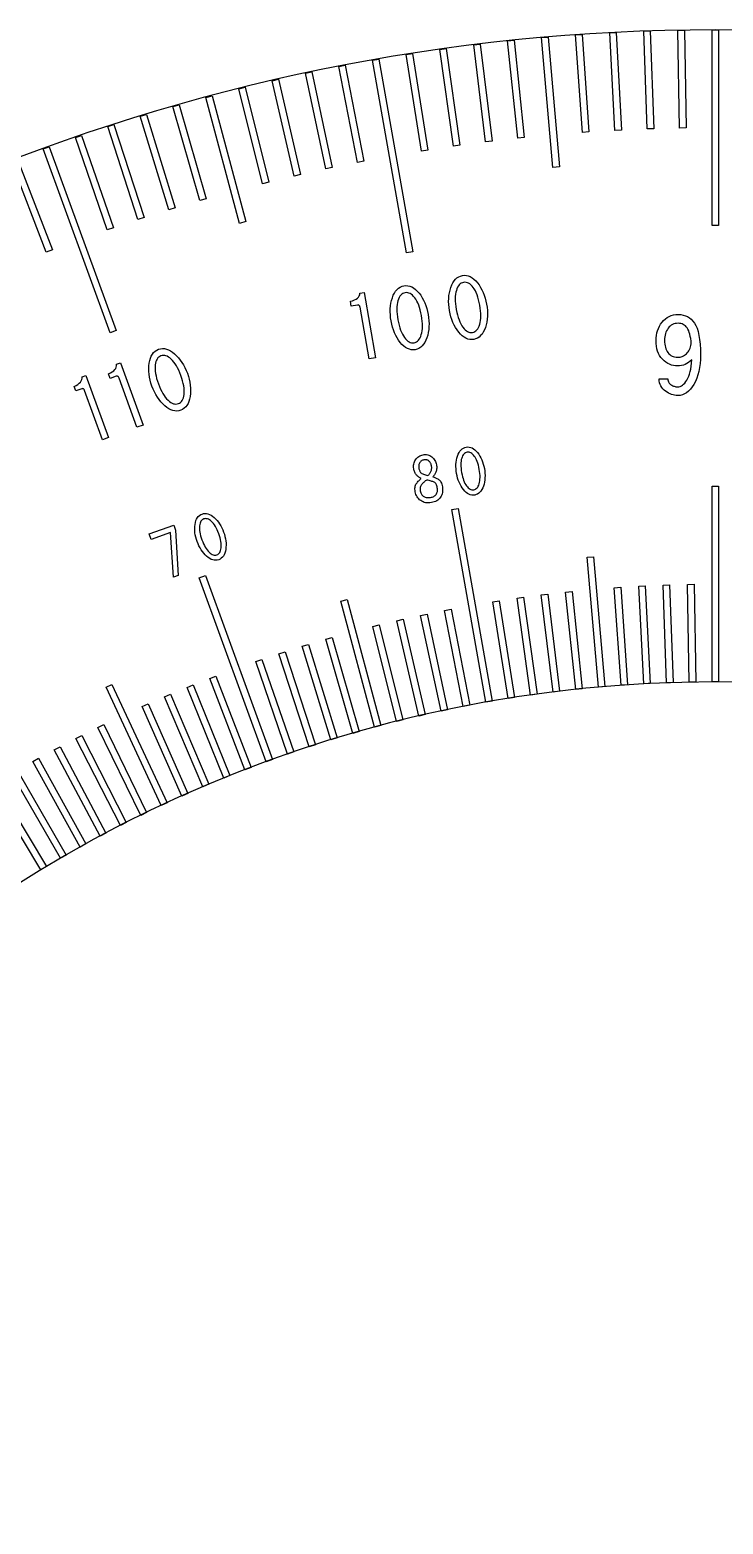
# Model space of a CAD drawing. Header units: millimetres. Extents: x -60 to 60, y -10 to 60.
# Drawn here: x -21.02 to 0.24, y 14.17 to 60 of the extents above; entities that cross this region are included whole.
import ezdxf

# ---------------------------------------------------------------- set-up
doc = ezdxf.new("R2010")
doc.units = ezdxf.units.MM
doc.layers.get('0').update_dxf_attribs({"linetype": 'CONTINUOUS'})

msp = doc.modelspace()

# ---------------------------------------------------------------- linework, layer by layer
at = {"color": 7, "linetype": 'CONTINUOUS', "lineweight": -3}
for p, q in [((-8.051, 52.243), (-8.013, 52.302)), ((-8.013, 52.302), (-7.97, 52.352)), ((-7.97, 52.352), (-7.924, 52.393)), ((-7.924, 52.393), (-7.872, 52.426)), ((-7.872, 52.426), (-7.817, 52.45)), ((-7.817, 52.45), (-7.756, 52.466)), ((-7.719, 52.254), (-7.758, 52.244)), ((-7.756, 52.466), (-7.696, 52.472)), ((-7.681, 52.257), (-7.719, 52.254)), ((-7.696, 52.472), (-7.635, 52.468)), ((-7.643, 52.255), (-7.681, 52.257)), ((-7.605, 52.245), (-7.643, 52.255)), ((-7.635, 52.468), (-7.576, 52.455)), ((-7.576, 52.455), (-7.518, 52.432)), ((-7.518, 52.432), (-7.461, 52.399)), ((-7.461, 52.399), (-7.405, 52.357)), ((-7.405, 52.357), (-7.35, 52.305)), ((-7.35, 52.305), (-7.296, 52.243)), ((-10.978, 51.77), (-10.946, 51.802)), ((-10.946, 51.802), (-10.922, 51.838)), ((-10.922, 51.838), (-10.906, 51.877)), ((-10.906, 51.877), (-10.9, 51.92)), ((-10.9, 51.92), (-10.775, 51.942)), ((-10.775, 51.942), (-10.422, 49.944)), ((-9.906, 51.783), (-9.877, 51.859)), ((-9.877, 51.859), (-9.843, 51.927)), ((-9.843, 51.927), (-9.805, 51.986)), ((-9.805, 51.986), (-9.763, 52.036)), ((-9.763, 52.036), (-9.716, 52.077)), ((-9.695, 51.791), (-9.717, 51.745)), ((-9.716, 52.077), (-9.664, 52.11)), ((-9.672, 51.83), (-9.695, 51.791)), ((-9.645, 51.863), (-9.672, 51.83)), ((-9.664, 52.11), (-9.61, 52.134)), ((-9.616, 51.891), (-9.645, 51.863)), ((-9.584, 51.912), (-9.616, 51.891)), ((-9.61, 52.134), (-9.549, 52.15)), ((-9.55, 51.928), (-9.584, 51.912)), ((-9.512, 51.938), (-9.55, 51.928)), ((-9.549, 52.15), (-9.488, 52.156)), ((-9.474, 51.941), (-9.512, 51.938)), ((-9.488, 52.156), (-9.428, 52.152)), ((-9.435, 51.939), (-9.474, 51.941)), ((-9.398, 51.929), (-9.435, 51.939)), ((-9.428, 52.152), (-9.368, 52.139)), ((-9.361, 51.913), (-9.398, 51.929)), ((-9.368, 52.139), (-9.31, 52.116)), ((-9.324, 51.891), (-9.361, 51.913)), ((-9.289, 51.862), (-9.324, 51.891)), ((-9.31, 52.116), (-9.253, 52.083)), ((-9.253, 51.827), (-9.289, 51.862)), ((-9.253, 52.083), (-9.197, 52.041)), ((-9.219, 51.785), (-9.253, 51.827)), ((-9.197, 52.041), (-9.142, 51.989)), ((-9.142, 51.989), (-9.088, 51.927)), ((-9.088, 51.927), (-9.037, 51.859)), ((-9.037, 51.859), (-8.992, 51.786)), ((-8.177, 51.76), (-8.17, 51.848)), ((-8.17, 51.848), (-8.156, 51.934)), ((-8.156, 51.934), (-8.137, 52.017)), ((-8.137, 52.017), (-8.113, 52.099)), ((-8.113, 52.099), (-8.084, 52.175)), ((-8.084, 52.175), (-8.051, 52.243)), ((-7.975, 51.826), (-7.977, 51.755)), ((-7.968, 51.892), (-7.975, 51.826)), ((-7.958, 51.954), (-7.968, 51.892)), ((-7.942, 52.01), (-7.958, 51.954)), ((-7.924, 52.061), (-7.942, 52.01)), ((-7.903, 52.107), (-7.924, 52.061)), ((-7.879, 52.146), (-7.903, 52.107)), ((-7.853, 52.179), (-7.879, 52.146)), ((-7.824, 52.207), (-7.853, 52.179)), ((-7.791, 52.228), (-7.824, 52.207)), ((-7.758, 52.244), (-7.791, 52.228)), ((-7.569, 52.229), (-7.605, 52.245)), ((-7.532, 52.207), (-7.569, 52.229)), ((-7.496, 52.178), (-7.532, 52.207)), ((-7.461, 52.143), (-7.496, 52.178)), ((-7.426, 52.101), (-7.461, 52.143)), ((-7.393, 52.053), (-7.426, 52.101)), ((-7.361, 52), (-7.393, 52.053)), ((-7.332, 51.94), (-7.361, 52)), ((-7.305, 51.874), (-7.332, 51.94)), ((-7.281, 51.803), (-7.305, 51.874)), ((-7.296, 52.243), (-7.245, 52.175)), ((-7.26, 51.725), (-7.281, 51.803)), ((-7.245, 52.175), (-7.199, 52.102)), ((-7.199, 52.102), (-7.157, 52.026)), ((-7.157, 52.026), (-7.12, 51.946)), ((-7.12, 51.946), (-7.087, 51.862)), ((-7.087, 51.862), (-7.059, 51.774)), ((-11.192, 51.674), (-11.126, 51.693)), ((-11.166, 51.527), (-11.192, 51.674)), ((-10.973, 51.561), (-11.166, 51.527)), ((-11.126, 51.693), (-11.068, 51.715)), ((-11.068, 51.715), (-11.019, 51.741)), ((-11.019, 51.741), (-10.978, 51.77)), ((-10.958, 51.562), (-10.973, 51.561)), ((-10.944, 51.561), (-10.958, 51.562)), ((-10.933, 51.556), (-10.944, 51.561)), ((-10.922, 51.549), (-10.933, 51.556)), ((-10.913, 51.539), (-10.922, 51.549)), ((-10.905, 51.526), (-10.913, 51.539)), ((-10.9, 51.51), (-10.905, 51.526)), ((-10.895, 51.492), (-10.9, 51.51)), ((-10.616, 49.91), (-10.895, 51.492)), ((-9.971, 51.354), (-9.969, 51.444)), ((-9.967, 51.263), (-9.971, 51.354)), ((-9.969, 51.444), (-9.962, 51.532)), ((-9.962, 51.532), (-9.948, 51.618)), ((-9.948, 51.618), (-9.93, 51.701)), ((-9.93, 51.701), (-9.906, 51.783)), ((-9.767, 51.51), (-9.769, 51.439)), ((-9.769, 51.439), (-9.768, 51.363)), ((-9.768, 51.363), (-9.762, 51.283)), ((-9.76, 51.576), (-9.767, 51.51)), ((-9.75, 51.638), (-9.76, 51.576)), ((-9.735, 51.694), (-9.75, 51.638)), ((-9.717, 51.745), (-9.735, 51.694)), ((-9.185, 51.737), (-9.219, 51.785)), ((-9.153, 51.684), (-9.185, 51.737)), ((-9.124, 51.624), (-9.153, 51.684)), ((-9.098, 51.558), (-9.124, 51.624)), ((-9.074, 51.487), (-9.098, 51.558)), ((-9.052, 51.409), (-9.074, 51.487)), ((-9.033, 51.326), (-9.052, 51.409)), ((-8.992, 51.786), (-8.95, 51.71)), ((-8.95, 51.71), (-8.912, 51.63)), ((-8.912, 51.63), (-8.88, 51.546)), ((-8.88, 51.546), (-8.851, 51.458)), ((-8.851, 51.458), (-8.827, 51.366)), ((-8.827, 51.366), (-8.808, 51.271)), ((-8.179, 51.67), (-8.177, 51.76)), ((-8.175, 51.579), (-8.179, 51.67)), ((-8.166, 51.485), (-8.175, 51.579)), ((-8.152, 51.389), (-8.166, 51.485)), ((-8.132, 51.293), (-8.152, 51.389)), ((-7.977, 51.755), (-7.976, 51.679)), ((-7.976, 51.679), (-7.969, 51.599)), ((-7.969, 51.599), (-7.959, 51.513)), ((-7.959, 51.513), (-7.946, 51.423)), ((-7.946, 51.423), (-7.928, 51.336)), ((-7.928, 51.336), (-7.908, 51.255)), ((-7.24, 51.642), (-7.26, 51.725)), ((-7.223, 51.553), (-7.24, 51.642)), ((-7.209, 51.465), (-7.223, 51.553)), ((-7.199, 51.381), (-7.209, 51.465)), ((-7.193, 51.302), (-7.199, 51.381)), ((-7.059, 51.774), (-7.035, 51.682)), ((-7.035, 51.682), (-7.016, 51.587)), ((-7.016, 51.587), (-7.001, 51.49)), ((-7.001, 51.49), (-6.992, 51.396)), ((-6.992, 51.396), (-6.989, 51.304)), ((-9.959, 51.169), (-9.967, 51.263)), ((-9.944, 51.073), (-9.959, 51.169)), ((-9.925, 50.977), (-9.944, 51.073)), ((-9.901, 50.885), (-9.925, 50.977)), ((-9.873, 50.796), (-9.901, 50.885)), ((-9.762, 51.283), (-9.752, 51.197)), ((-9.752, 51.197), (-9.738, 51.107)), ((-9.738, 51.107), (-9.72, 51.02)), ((-9.72, 51.02), (-9.701, 50.938)), ((-9.701, 50.938), (-9.68, 50.862)), ((-9.016, 51.237), (-9.033, 51.326)), ((-9.001, 51.149), (-9.016, 51.237)), ((-8.992, 51.065), (-9.001, 51.149)), ((-8.985, 50.986), (-8.992, 51.065)), ((-8.986, 50.84), (-8.983, 50.911)), ((-8.983, 50.911), (-8.985, 50.986)), ((-8.808, 51.271), (-8.793, 51.174)), ((-8.793, 51.174), (-8.785, 51.08)), ((-8.783, 50.898), (-8.791, 50.809)), ((-8.785, 51.08), (-8.781, 50.988)), ((-8.781, 50.988), (-8.783, 50.898)), ((-8.108, 51.201), (-8.132, 51.293)), ((-8.08, 51.112), (-8.108, 51.201)), ((-8.047, 51.028), (-8.08, 51.112)), ((-8.011, 50.947), (-8.047, 51.028)), ((-7.968, 50.871), (-8.011, 50.947)), ((-7.908, 51.255), (-7.887, 51.178)), ((-7.887, 51.178), (-7.862, 51.108)), ((-7.862, 51.108), (-7.837, 51.042)), ((-7.837, 51.042), (-7.807, 50.982)), ((-7.807, 50.982), (-7.777, 50.927)), ((-7.777, 50.927), (-7.743, 50.878)), ((-7.743, 50.878), (-7.708, 50.835)), ((-7.266, 50.87), (-7.245, 50.916)), ((-7.245, 50.916), (-7.227, 50.969)), ((-7.227, 50.969), (-7.212, 51.027)), ((-7.212, 51.027), (-7.2, 51.089)), ((-7.2, 51.089), (-7.194, 51.156)), ((-7.194, 51.156), (-7.191, 51.227)), ((-7.191, 51.227), (-7.193, 51.302)), ((-7.054, 50.874), (-7.084, 50.798)), ((-7.03, 50.956), (-7.054, 50.874)), ((-7.012, 51.039), (-7.03, 50.956)), ((-6.999, 51.125), (-7.012, 51.039)), ((-6.991, 51.214), (-6.999, 51.125)), ((-6.989, 51.304), (-6.991, 51.214)), ((-1.746, 50.843), (-1.714, 50.909)), ((-1.714, 50.909), (-1.678, 50.972)), ((-1.678, 50.972), (-1.634, 51.033)), ((-1.634, 51.033), (-1.586, 51.088)), ((-1.586, 51.088), (-1.533, 51.136)), ((-1.533, 51.136), (-1.477, 51.177)), ((-1.477, 51.177), (-1.417, 51.21)), ((-1.419, 50.887), (-1.447, 50.852)), ((-1.387, 50.917), (-1.419, 50.887)), ((-1.417, 51.21), (-1.353, 51.236)), ((-1.353, 50.942), (-1.387, 50.917)), ((-1.353, 51.236), (-1.286, 51.255)), ((-1.315, 50.963), (-1.353, 50.942)), ((-1.277, 50.98), (-1.315, 50.963)), ((-1.286, 51.255), (-1.214, 51.266)), ((-1.235, 50.991), (-1.277, 50.98)), ((-1.19, 50.998), (-1.235, 50.991)), ((-1.214, 51.266), (-1.138, 51.269)), ((-1.142, 51.001), (-1.19, 50.998)), ((-1.099, 50.998), (-1.142, 51.001)), ((-1.138, 51.269), (-1.061, 51.265)), ((-1.059, 50.992), (-1.099, 50.998)), ((-1.061, 51.265), (-0.988, 51.253)), ((-1.02, 50.98), (-1.059, 50.992)), ((-0.984, 50.965), (-1.02, 50.98)), ((-0.988, 51.253), (-0.919, 51.233)), ((-0.951, 50.944), (-0.984, 50.965)), ((-0.919, 50.92), (-0.951, 50.944)), ((-0.919, 51.233), (-0.855, 51.204)), ((-0.891, 50.89), (-0.919, 50.92)), ((-0.864, 50.857), (-0.891, 50.89)), ((-0.855, 51.204), (-0.794, 51.167)), ((-0.794, 51.167), (-0.737, 51.122)), ((-0.737, 51.122), (-0.686, 51.068)), ((-0.686, 51.068), (-0.639, 51.007)), ((-0.639, 51.007), (-0.596, 50.934)), ((-0.596, 50.934), (-0.559, 50.847)), ((-9.84, 50.712), (-9.873, 50.796)), ((-9.803, 50.631), (-9.84, 50.712)), ((-9.761, 50.555), (-9.803, 50.631)), ((-9.715, 50.482), (-9.761, 50.555)), ((-9.664, 50.414), (-9.715, 50.482)), ((-9.68, 50.862), (-9.655, 50.792)), ((-9.655, 50.792), (-9.629, 50.726)), ((-9.629, 50.726), (-9.6, 50.666)), ((-9.6, 50.666), (-9.569, 50.611)), ((-9.569, 50.611), (-9.535, 50.562)), ((-9.535, 50.562), (-9.5, 50.519)), ((-9.5, 50.519), (-9.465, 50.482)), ((-9.465, 50.482), (-9.429, 50.452)), ((-9.429, 50.452), (-9.392, 50.429)), ((-9.392, 50.429), (-9.356, 50.412)), ((-9.204, 50.413), (-9.169, 50.429)), ((-9.169, 50.429), (-9.137, 50.451)), ((-9.137, 50.451), (-9.108, 50.479)), ((-9.108, 50.479), (-9.082, 50.513)), ((-9.082, 50.513), (-9.058, 50.554)), ((-9.058, 50.554), (-9.037, 50.6)), ((-9.037, 50.6), (-9.019, 50.653)), ((-9.019, 50.653), (-9.004, 50.711)), ((-9.004, 50.711), (-8.993, 50.773)), ((-8.993, 50.773), (-8.986, 50.84)), ((-8.876, 50.481), (-8.91, 50.414)), ((-8.847, 50.558), (-8.876, 50.481)), ((-8.822, 50.64), (-8.847, 50.558)), ((-8.804, 50.723), (-8.822, 50.64)), ((-8.791, 50.809), (-8.804, 50.723)), ((-7.923, 50.798), (-7.968, 50.871)), ((-7.872, 50.73), (-7.923, 50.798)), ((-7.819, 50.668), (-7.872, 50.73)), ((-7.764, 50.616), (-7.819, 50.668)), ((-7.708, 50.574), (-7.764, 50.616)), ((-7.708, 50.835), (-7.672, 50.798)), ((-7.651, 50.541), (-7.708, 50.574)), ((-7.672, 50.798), (-7.636, 50.768)), ((-7.593, 50.518), (-7.651, 50.541)), ((-7.636, 50.768), (-7.6, 50.745)), ((-7.6, 50.745), (-7.563, 50.728)), ((-7.533, 50.505), (-7.593, 50.518)), ((-7.563, 50.728), (-7.525, 50.719)), ((-7.474, 50.501), (-7.533, 50.505)), ((-7.525, 50.719), (-7.488, 50.715)), ((-7.488, 50.715), (-7.448, 50.719)), ((-7.411, 50.507), (-7.474, 50.501)), ((-7.448, 50.719), (-7.412, 50.729)), ((-7.412, 50.729), (-7.376, 50.745)), ((-7.352, 50.522), (-7.411, 50.507)), ((-7.376, 50.745), (-7.345, 50.767)), ((-7.296, 50.546), (-7.352, 50.522)), ((-7.345, 50.767), (-7.316, 50.795)), ((-7.316, 50.795), (-7.289, 50.83)), ((-7.245, 50.579), (-7.296, 50.546)), ((-7.289, 50.83), (-7.266, 50.87)), ((-7.199, 50.621), (-7.245, 50.579)), ((-7.156, 50.671), (-7.199, 50.621)), ((-7.118, 50.73), (-7.156, 50.671)), ((-7.084, 50.798), (-7.118, 50.73)), ((-1.819, 50.473), (-1.816, 50.553)), ((-1.816, 50.384), (-1.819, 50.473)), ((-1.816, 50.553), (-1.808, 50.629)), ((-1.808, 50.629), (-1.794, 50.703)), ((-1.794, 50.703), (-1.772, 50.774)), ((-1.772, 50.774), (-1.746, 50.843)), ((-1.555, 50.53), (-1.557, 50.474)), ((-1.557, 50.474), (-1.555, 50.418)), ((-1.551, 50.583), (-1.555, 50.53)), ((-1.555, 50.418), (-1.551, 50.364)), ((-1.542, 50.634), (-1.551, 50.583)), ((-1.529, 50.683), (-1.542, 50.634)), ((-1.514, 50.729), (-1.529, 50.683)), ((-1.495, 50.772), (-1.514, 50.729)), ((-1.472, 50.813), (-1.495, 50.772)), ((-1.447, 50.852), (-1.472, 50.813)), ((-0.841, 50.818), (-0.864, 50.857)), ((-0.818, 50.772), (-0.841, 50.818)), ((-0.799, 50.721), (-0.818, 50.772)), ((-0.781, 50.663), (-0.799, 50.721)), ((-0.768, 50.6), (-0.781, 50.663)), ((-0.755, 50.53), (-0.768, 50.6)), ((-0.746, 50.454), (-0.755, 50.53)), ((-0.737, 50.372), (-0.746, 50.454)), ((-0.559, 50.847), (-0.528, 50.747)), ((-0.528, 50.747), (-0.503, 50.631)), ((-0.503, 50.631), (-0.482, 50.502)), ((-0.482, 50.502), (-0.468, 50.359)), ((-17.328, 49.932), (-17.3, 49.997)), ((-17.3, 49.997), (-17.267, 50.054)), ((-17.267, 50.054), (-17.228, 50.103)), ((-17.228, 50.103), (-17.183, 50.144)), ((-17.183, 50.144), (-17.134, 50.177)), ((-17.134, 50.177), (-17.076, 50.203)), ((-17.069, 49.963), (-17.098, 49.936)), ((-17.076, 50.203), (-17.017, 50.219)), ((-17.039, 49.984), (-17.069, 49.963)), ((-17.003, 50.001), (-17.039, 49.984)), ((-17.017, 50.219), (-16.957, 50.226)), ((-16.966, 50.011), (-17.003, 50.001)), ((-16.927, 50.015), (-16.966, 50.011)), ((-16.957, 50.226), (-16.896, 50.223)), ((-16.889, 50.012), (-16.927, 50.015)), ((-16.896, 50.223), (-16.835, 50.211)), ((-16.85, 50.003), (-16.889, 50.012)), ((-16.81, 49.987), (-16.85, 50.003)), ((-16.835, 50.211), (-16.774, 50.189)), ((-16.77, 49.965), (-16.81, 49.987)), ((-16.774, 50.189), (-16.711, 50.157)), ((-16.729, 49.936), (-16.77, 49.965)), ((-16.711, 50.157), (-16.648, 50.115)), ((-16.648, 50.115), (-16.584, 50.064)), ((-16.584, 50.064), (-16.522, 50.005)), ((-16.522, 50.005), (-16.464, 49.941)), ((-9.611, 50.352), (-9.664, 50.414)), ((-9.557, 50.3), (-9.611, 50.352)), ((-9.5, 50.258), (-9.557, 50.3)), ((-9.443, 50.225), (-9.5, 50.258)), ((-9.385, 50.202), (-9.443, 50.225)), ((-9.325, 50.189), (-9.385, 50.202)), ((-9.356, 50.412), (-9.317, 50.403)), ((-9.266, 50.185), (-9.325, 50.189)), ((-9.317, 50.403), (-9.281, 50.399)), ((-9.281, 50.399), (-9.241, 50.403)), ((-9.204, 50.191), (-9.266, 50.185)), ((-9.241, 50.403), (-9.204, 50.413)), ((-9.144, 50.206), (-9.204, 50.191)), ((-9.089, 50.23), (-9.144, 50.206)), ((-9.037, 50.263), (-9.089, 50.23)), ((-8.991, 50.305), (-9.037, 50.263)), ((-8.949, 50.355), (-8.991, 50.305)), ((-8.91, 50.414), (-8.949, 50.355)), ((-1.808, 50.299), (-1.816, 50.384)), ((-1.791, 50.22), (-1.808, 50.299)), ((-1.77, 50.145), (-1.791, 50.22)), ((-1.741, 50.076), (-1.77, 50.145)), ((-1.708, 50.012), (-1.741, 50.076)), ((-1.668, 49.952), (-1.708, 50.012)), ((-1.551, 50.364), (-1.543, 50.314)), ((-1.543, 50.314), (-1.531, 50.266)), ((-1.531, 50.266), (-1.517, 50.221)), ((-1.517, 50.221), (-1.499, 50.178)), ((-1.499, 50.178), (-1.478, 50.139)), ((-1.478, 50.139), (-1.455, 50.102)), ((-1.455, 50.102), (-1.428, 50.068)), ((-1.428, 50.068), (-1.397, 50.039)), ((-1.397, 50.039), (-1.365, 50.015)), ((-1.365, 50.015), (-1.328, 49.995)), ((-1.328, 49.995), (-1.29, 49.979)), ((-1.29, 49.979), (-1.249, 49.968)), ((-1.249, 49.968), (-1.205, 49.962)), ((-1.205, 49.962), (-1.158, 49.959)), ((-1.158, 49.959), (-1.12, 49.961)), ((-1.12, 49.961), (-1.083, 49.966)), ((-1.083, 49.966), (-1.048, 49.974)), ((-1.048, 49.974), (-1.015, 49.985)), ((-1.015, 49.985), (-0.981, 50)), ((-0.981, 50), (-0.95, 50.018)), ((-0.95, 50.018), (-0.919, 50.039)), ((-0.919, 50.039), (-0.888, 50.064)), ((-0.888, 50.064), (-0.86, 50.092)), ((-0.86, 50.092), (-0.834, 50.123)), ((-0.834, 50.123), (-0.812, 50.156)), ((-0.812, 50.156), (-0.792, 50.193)), ((-0.792, 50.193), (-0.774, 50.233)), ((-0.774, 50.233), (-0.759, 50.276)), ((-0.759, 50.276), (-0.748, 50.323)), ((-0.748, 50.323), (-0.737, 50.372)), ((-0.468, 50.359), (-0.459, 50.201)), ((-0.459, 50.201), (-0.456, 50.03)), ((-0.456, 50.03), (-0.459, 49.894)), ((-18.55, 49.479), (-18.497, 49.511)), ((-18.497, 49.511), (-18.453, 49.545)), ((-18.453, 49.545), (-18.418, 49.58)), ((-18.418, 49.58), (-18.392, 49.618)), ((-18.392, 49.618), (-18.374, 49.658)), ((-18.374, 49.658), (-18.366, 49.699)), ((-18.367, 49.742), (-18.247, 49.785)), ((-18.366, 49.699), (-18.367, 49.742)), ((-18.247, 49.785), (-17.553, 47.879)), ((-17.377, 49.609), (-17.373, 49.695)), ((-17.376, 49.522), (-17.377, 49.609)), ((-17.367, 49.435), (-17.376, 49.522)), ((-17.373, 49.695), (-17.364, 49.78)), ((-17.364, 49.78), (-17.349, 49.86)), ((-17.349, 49.86), (-17.328, 49.932)), ((-17.18, 49.722), (-17.185, 49.664)), ((-17.185, 49.664), (-17.185, 49.601)), ((-17.185, 49.601), (-17.18, 49.535)), ((-17.171, 49.775), (-17.18, 49.722)), ((-17.18, 49.535), (-17.17, 49.465)), ((-17.158, 49.824), (-17.171, 49.775)), ((-17.141, 49.866), (-17.158, 49.824)), ((-17.121, 49.904), (-17.141, 49.866)), ((-17.098, 49.936), (-17.121, 49.904)), ((-16.688, 49.901), (-16.729, 49.936)), ((-16.646, 49.86), (-16.688, 49.901)), ((-16.605, 49.812), (-16.646, 49.86)), ((-16.567, 49.759), (-16.605, 49.812)), ((-16.529, 49.699), (-16.567, 49.759)), ((-16.493, 49.632), (-16.529, 49.699)), ((-16.459, 49.56), (-16.493, 49.632)), ((-16.464, 49.941), (-16.41, 49.874)), ((-16.425, 49.481), (-16.459, 49.56)), ((-16.41, 49.874), (-16.359, 49.801)), ((-16.359, 49.801), (-16.312, 49.724)), ((-16.312, 49.724), (-16.269, 49.643)), ((-16.269, 49.643), (-16.229, 49.556)), ((-16.229, 49.556), (-16.194, 49.466)), ((-10.422, 49.944), (-10.616, 49.91)), ((-1.62, 49.898), (-1.668, 49.952)), ((-1.57, 49.849), (-1.62, 49.898)), ((-1.517, 49.807), (-1.57, 49.849)), ((-1.462, 49.772), (-1.517, 49.807)), ((-1.405, 49.742), (-1.462, 49.772)), ((-1.345, 49.72), (-1.405, 49.742)), ((-1.284, 49.704), (-1.345, 49.72)), ((-1.22, 49.694), (-1.284, 49.704)), ((-1.154, 49.691), (-1.22, 49.694)), ((-1.095, 49.694), (-1.154, 49.691)), ((-1.038, 49.702), (-1.095, 49.694)), ((-0.981, 49.717), (-1.038, 49.702)), ((-0.928, 49.738), (-0.981, 49.717)), ((-0.875, 49.765), (-0.928, 49.738)), ((-0.824, 49.798), (-0.875, 49.765)), ((-0.774, 49.836), (-0.824, 49.798)), ((-0.791, 49.442), (-0.771, 49.517)), ((-0.726, 49.881), (-0.774, 49.836)), ((-0.771, 49.517), (-0.755, 49.598)), ((-0.755, 49.598), (-0.742, 49.686)), ((-0.742, 49.686), (-0.732, 49.78)), ((-0.732, 49.78), (-0.726, 49.881)), ((-0.507, 49.526), (-0.535, 49.416)), ((-0.485, 49.642), (-0.507, 49.526)), ((-0.469, 49.764), (-0.485, 49.642)), ((-0.459, 49.894), (-0.469, 49.764)), ((-19.668, 49.065), (-19.606, 49.094)), ((-19.617, 48.924), (-19.668, 49.065)), ((-19.606, 49.094), (-19.554, 49.126)), ((-19.554, 49.126), (-19.509, 49.16)), ((-19.509, 49.16), (-19.474, 49.196)), ((-19.474, 49.196), (-19.448, 49.233)), ((-19.448, 49.233), (-19.43, 49.273)), ((-19.43, 49.273), (-19.422, 49.314)), ((-19.423, 49.357), (-19.304, 49.401)), ((-19.422, 49.314), (-19.423, 49.357)), ((-19.304, 49.401), (-18.61, 47.495)), ((-18.612, 49.449), (-18.55, 49.479)), ((-18.561, 49.309), (-18.612, 49.449)), ((-18.377, 49.375), (-18.561, 49.309)), ((-18.362, 49.379), (-18.377, 49.375)), ((-18.348, 49.38), (-18.362, 49.379)), ((-18.336, 49.378), (-18.348, 49.38)), ((-18.324, 49.373), (-18.336, 49.378)), ((-18.313, 49.365), (-18.324, 49.373)), ((-18.304, 49.353), (-18.313, 49.365)), ((-18.296, 49.339), (-18.304, 49.353)), ((-18.288, 49.321), (-18.296, 49.339)), ((-17.739, 47.812), (-18.288, 49.321)), ((-17.354, 49.346), (-17.367, 49.435)), ((-17.334, 49.256), (-17.354, 49.346)), ((-17.309, 49.166), (-17.334, 49.256)), ((-17.279, 49.074), (-17.309, 49.166)), ((-17.243, 48.982), (-17.279, 49.074)), ((-17.17, 49.465), (-17.155, 49.39)), ((-17.155, 49.39), (-17.135, 49.312)), ((-17.135, 49.312), (-17.11, 49.229)), ((-17.11, 49.229), (-17.081, 49.143)), ((-17.081, 49.143), (-17.049, 49.06)), ((-17.049, 49.06), (-17.016, 48.984)), ((-16.392, 49.396), (-16.425, 49.481)), ((-16.363, 49.312), (-16.392, 49.396)), ((-16.339, 49.231), (-16.363, 49.312)), ((-16.319, 49.154), (-16.339, 49.231)), ((-16.304, 49.081), (-16.319, 49.154)), ((-16.294, 49.011), (-16.304, 49.081)), ((-16.194, 49.466), (-16.163, 49.373)), ((-16.163, 49.373), (-16.138, 49.282)), ((-16.138, 49.282), (-16.118, 49.192)), ((-16.118, 49.192), (-16.105, 49.103)), ((-16.105, 49.103), (-16.097, 49.014)), ((-1.719, 49.233), (-1.727, 49.292)), ((-1.727, 49.292), (-1.461, 49.292)), ((-1.708, 49.177), (-1.719, 49.233)), ((-1.689, 49.125), (-1.708, 49.177)), ((-1.667, 49.077), (-1.689, 49.125)), ((-1.639, 49.031), (-1.667, 49.077)), ((-1.461, 49.292), (-1.455, 49.262)), ((-1.455, 49.262), (-1.449, 49.235)), ((-1.449, 49.235), (-1.439, 49.209)), ((-1.439, 49.209), (-1.427, 49.186)), ((-1.427, 49.186), (-1.412, 49.164)), ((-1.412, 49.164), (-1.396, 49.145)), ((-1.396, 49.145), (-1.376, 49.127)), ((-1.376, 49.127), (-1.354, 49.111)), ((-1.354, 49.111), (-1.331, 49.098)), ((-1.331, 49.098), (-1.308, 49.086)), ((-1.308, 49.086), (-1.284, 49.075)), ((-1.284, 49.075), (-1.258, 49.067)), ((-1.258, 49.067), (-1.233, 49.061)), ((-1.233, 49.061), (-1.207, 49.056)), ((-1.207, 49.056), (-1.181, 49.053)), ((-1.181, 49.053), (-1.154, 49.052)), ((-1.154, 49.052), (-1.116, 49.056)), ((-1.116, 49.056), (-1.079, 49.065)), ((-1.079, 49.065), (-1.041, 49.081)), ((-1.041, 49.081), (-1.006, 49.104)), ((-1.006, 49.104), (-0.972, 49.133)), ((-0.972, 49.133), (-0.938, 49.168)), ((-0.938, 49.168), (-0.905, 49.21)), ((-0.905, 49.21), (-0.871, 49.258)), ((-0.871, 49.258), (-0.841, 49.313)), ((-0.841, 49.313), (-0.815, 49.374)), ((-0.815, 49.374), (-0.791, 49.442)), ((-0.709, 49.047), (-0.765, 48.977)), ((-0.657, 49.128), (-0.709, 49.047)), ((-0.611, 49.217), (-0.657, 49.128)), ((-0.569, 49.313), (-0.611, 49.217)), ((-0.535, 49.416), (-0.569, 49.313)), ((-19.433, 48.991), (-19.617, 48.924)), ((-19.418, 48.995), (-19.433, 48.991)), ((-19.405, 48.996), (-19.418, 48.995)), ((-19.393, 48.994), (-19.405, 48.996)), ((-19.381, 48.988), (-19.393, 48.994)), ((-19.37, 48.98), (-19.381, 48.988)), ((-19.36, 48.969), (-19.37, 48.98)), ((-19.352, 48.954), (-19.36, 48.969)), ((-19.344, 48.937), (-19.352, 48.954)), ((-18.795, 47.427), (-19.344, 48.937)), ((-17.203, 48.896), (-17.243, 48.982)), ((-17.16, 48.814), (-17.203, 48.896)), ((-17.113, 48.736), (-17.16, 48.814)), ((-17.063, 48.663), (-17.113, 48.736)), ((-17.008, 48.595), (-17.063, 48.663)), ((-17.016, 48.984), (-16.981, 48.912)), ((-16.95, 48.532), (-17.008, 48.595)), ((-16.981, 48.912), (-16.945, 48.847)), ((-16.945, 48.847), (-16.908, 48.787)), ((-16.908, 48.787), (-16.869, 48.733)), ((-16.869, 48.733), (-16.829, 48.684)), ((-16.829, 48.684), (-16.787, 48.642)), ((-16.787, 48.642), (-16.745, 48.605)), ((-16.745, 48.605), (-16.704, 48.575)), ((-16.403, 48.574), (-16.375, 48.601)), ((-16.375, 48.601), (-16.352, 48.634)), ((-16.352, 48.634), (-16.332, 48.673)), ((-16.332, 48.673), (-16.316, 48.716)), ((-16.316, 48.716), (-16.303, 48.766)), ((-16.303, 48.766), (-16.294, 48.821)), ((-16.289, 48.944), (-16.294, 49.011)), ((-16.294, 48.821), (-16.29, 48.881)), ((-16.29, 48.881), (-16.289, 48.944)), ((-16.146, 48.604), (-16.173, 48.539)), ((-16.124, 48.677), (-16.146, 48.604)), ((-16.108, 48.757), (-16.124, 48.677)), ((-16.099, 48.842), (-16.108, 48.757)), ((-16.095, 48.927), (-16.099, 48.842)), ((-16.097, 49.014), (-16.095, 48.927)), ((-1.607, 48.99), (-1.639, 49.031)), ((-1.57, 48.951), (-1.607, 48.99)), ((-1.528, 48.916), (-1.57, 48.951)), ((-1.482, 48.885), (-1.528, 48.916)), ((-1.437, 48.858), (-1.482, 48.885)), ((-1.39, 48.835), (-1.437, 48.858)), ((-1.344, 48.817), (-1.39, 48.835)), ((-1.297, 48.802), (-1.344, 48.817)), ((-1.249, 48.792), (-1.297, 48.802)), ((-1.202, 48.786), (-1.249, 48.792)), ((-1.154, 48.784), (-1.202, 48.786)), ((-1.081, 48.789), (-1.154, 48.784)), ((-1.012, 48.805), (-1.081, 48.789)), ((-0.946, 48.832), (-1.012, 48.805)), ((-0.883, 48.87), (-0.946, 48.832)), ((-0.821, 48.918), (-0.883, 48.87)), ((-0.765, 48.977), (-0.821, 48.918)), ((-16.888, 48.473), (-16.95, 48.532)), ((-16.825, 48.422), (-16.888, 48.473)), ((-16.762, 48.38), (-16.825, 48.422)), ((-16.7, 48.348), (-16.762, 48.38)), ((-16.704, 48.575), (-16.663, 48.552)), ((-16.638, 48.326), (-16.7, 48.348)), ((-16.663, 48.552), (-16.623, 48.535)), ((-16.577, 48.313), (-16.638, 48.326)), ((-16.623, 48.535), (-16.584, 48.525)), ((-16.584, 48.525), (-16.545, 48.522)), ((-16.516, 48.31), (-16.577, 48.313)), ((-16.545, 48.522), (-16.508, 48.525)), ((-16.457, 48.317), (-16.516, 48.31)), ((-16.508, 48.525), (-16.47, 48.536)), ((-16.47, 48.536), (-16.435, 48.552)), ((-16.396, 48.334), (-16.457, 48.317)), ((-16.435, 48.552), (-16.403, 48.574)), ((-16.34, 48.359), (-16.396, 48.334)), ((-16.29, 48.393), (-16.34, 48.359)), ((-16.245, 48.434), (-16.29, 48.393)), ((-16.206, 48.483), (-16.245, 48.434)), ((-16.173, 48.539), (-16.206, 48.483)), ((-17.553, 47.879), (-17.739, 47.812)), ((-18.61, 47.495), (-18.795, 47.427)), ((-9.228, 46.749), (-9.212, 46.782)), ((-9.212, 46.782), (-9.194, 46.814)), ((-9.194, 46.814), (-9.173, 46.845)), ((-9.173, 46.845), (-9.149, 46.872)), ((-9.149, 46.872), (-9.123, 46.896)), ((-9.123, 46.896), (-9.096, 46.917)), ((-9.096, 46.917), (-9.066, 46.935)), ((-9.066, 46.935), (-9.035, 46.949)), ((-9.045, 46.756), (-9.057, 46.742)), ((-9.03, 46.769), (-9.045, 46.756)), ((-9.035, 46.949), (-9.001, 46.96)), ((-9.015, 46.781), (-9.03, 46.769)), ((-8.997, 46.79), (-9.015, 46.781)), ((-9.001, 46.96), (-8.965, 46.968)), ((-8.979, 46.798), (-8.997, 46.79)), ((-8.959, 46.805), (-8.979, 46.798)), ((-8.965, 46.968), (-8.928, 46.973)), ((-8.937, 46.81), (-8.959, 46.805)), ((-8.915, 46.813), (-8.937, 46.81)), ((-8.928, 46.973), (-8.892, 46.974)), ((-8.893, 46.814), (-8.915, 46.813)), ((-8.872, 46.813), (-8.893, 46.814)), ((-8.892, 46.974), (-8.857, 46.972)), ((-8.853, 46.809), (-8.872, 46.813)), ((-8.857, 46.972), (-8.823, 46.965)), ((-8.834, 46.804), (-8.853, 46.809)), ((-8.816, 46.797), (-8.834, 46.804)), ((-8.823, 46.965), (-8.79, 46.955)), ((-8.8, 46.787), (-8.816, 46.797)), ((-8.784, 46.776), (-8.8, 46.787)), ((-8.79, 46.955), (-8.757, 46.941)), ((-8.769, 46.763), (-8.784, 46.776)), ((-8.756, 46.748), (-8.769, 46.763)), ((-8.757, 46.941), (-8.727, 46.923)), ((-8.727, 46.923), (-8.696, 46.902)), ((-8.696, 46.902), (-8.668, 46.878)), ((-8.668, 46.878), (-8.643, 46.852)), ((-8.643, 46.852), (-8.62, 46.825)), ((-8.62, 46.825), (-8.601, 46.795)), ((-8.601, 46.795), (-8.584, 46.765)), ((-8.584, 46.765), (-8.57, 46.732)), ((-7.95, 46.739), (-7.939, 46.803)), ((-7.939, 46.803), (-7.926, 46.866)), ((-7.926, 46.866), (-7.908, 46.927)), ((-7.908, 46.927), (-7.886, 46.984)), ((-7.886, 46.984), (-7.861, 47.035)), ((-7.861, 47.035), (-7.832, 47.079)), ((-7.832, 47.079), (-7.8, 47.117)), ((-7.798, 46.772), (-7.804, 46.722)), ((-7.8, 47.117), (-7.765, 47.148)), ((-7.791, 46.818), (-7.798, 46.772)), ((-7.779, 46.86), (-7.791, 46.818)), ((-7.766, 46.899), (-7.779, 46.86)), ((-7.75, 46.933), (-7.766, 46.899)), ((-7.765, 47.148), (-7.726, 47.173)), ((-7.732, 46.962), (-7.75, 46.933)), ((-7.712, 46.987), (-7.732, 46.962)), ((-7.726, 47.173), (-7.686, 47.19)), ((-7.69, 47.008), (-7.712, 46.987)), ((-7.666, 47.024), (-7.69, 47.008)), ((-7.686, 47.19), (-7.64, 47.202)), ((-7.641, 47.036), (-7.666, 47.024)), ((-7.612, 47.043), (-7.641, 47.036)), ((-7.64, 47.202), (-7.594, 47.207)), ((-7.583, 47.046), (-7.612, 47.043)), ((-7.594, 47.207), (-7.549, 47.204)), ((-7.554, 47.044), (-7.583, 47.046)), ((-7.526, 47.037), (-7.554, 47.044)), ((-7.549, 47.204), (-7.504, 47.194)), ((-7.499, 47.025), (-7.526, 47.037)), ((-7.504, 47.194), (-7.461, 47.177)), ((-7.472, 47.008), (-7.499, 47.025)), ((-7.445, 46.987), (-7.472, 47.008)), ((-7.461, 47.177), (-7.418, 47.152)), ((-7.418, 46.96), (-7.445, 46.987)), ((-7.418, 47.152), (-7.376, 47.12)), ((-7.392, 46.929), (-7.418, 46.96)), ((-7.367, 46.893), (-7.392, 46.929)), ((-7.376, 47.12), (-7.335, 47.081)), ((-7.343, 46.853), (-7.367, 46.893)), ((-7.321, 46.808), (-7.343, 46.853)), ((-7.335, 47.081), (-7.294, 47.035)), ((-7.301, 46.758), (-7.321, 46.808)), ((-7.284, 46.705), (-7.301, 46.758)), ((-7.294, 47.035), (-7.256, 46.984)), ((-7.256, 46.984), (-7.222, 46.929)), ((-7.222, 46.929), (-7.191, 46.872)), ((-7.191, 46.872), (-7.162, 46.812)), ((-7.162, 46.812), (-7.138, 46.749)), ((-7.138, 46.749), (-7.117, 46.683)), ((-9.256, 46.611), (-9.253, 46.647)), ((-9.254, 46.575), (-9.256, 46.611)), ((-9.249, 46.539), (-9.254, 46.575)), ((-9.253, 46.647), (-9.248, 46.681)), ((-9.243, 46.509), (-9.249, 46.539)), ((-9.248, 46.681), (-9.239, 46.716)), ((-9.236, 46.481), (-9.243, 46.509)), ((-9.239, 46.716), (-9.228, 46.749)), ((-9.227, 46.454), (-9.236, 46.481)), ((-9.217, 46.43), (-9.227, 46.454)), ((-9.205, 46.406), (-9.217, 46.43)), ((-9.193, 46.384), (-9.205, 46.406)), ((-9.178, 46.365), (-9.193, 46.384)), ((-9.163, 46.346), (-9.178, 46.365)), ((-9.147, 46.329), (-9.163, 46.346)), ((-9.13, 46.313), (-9.147, 46.329)), ((-9.113, 46.298), (-9.13, 46.313)), ((-9.096, 46.285), (-9.113, 46.298)), ((-9.095, 46.651), (-9.098, 46.631)), ((-9.098, 46.631), (-9.098, 46.609)), ((-9.098, 46.609), (-9.097, 46.587)), ((-9.097, 46.587), (-9.093, 46.564)), ((-9.092, 46.671), (-9.095, 46.651)), ((-9.093, 46.564), (-9.089, 46.539)), ((-9.086, 46.69), (-9.092, 46.671)), ((-9.089, 46.539), (-9.083, 46.516)), ((-9.078, 46.708), (-9.086, 46.69)), ((-9.083, 46.516), (-9.076, 46.495)), ((-9.068, 46.726), (-9.078, 46.708)), ((-9.076, 46.495), (-9.068, 46.475)), ((-9.057, 46.742), (-9.068, 46.726)), ((-9.068, 46.475), (-9.059, 46.458)), ((-9.059, 46.458), (-9.05, 46.442)), ((-9.05, 46.442), (-9.039, 46.427)), ((-9.039, 46.427), (-9.028, 46.415)), ((-9.028, 46.415), (-9.014, 46.403)), ((-9.014, 46.403), (-8.997, 46.392)), ((-8.997, 46.392), (-8.976, 46.382)), ((-8.976, 46.382), (-8.952, 46.372)), ((-8.952, 46.372), (-8.924, 46.362)), ((-8.924, 46.362), (-8.893, 46.352)), ((-8.893, 46.352), (-8.859, 46.343)), ((-8.859, 46.343), (-8.821, 46.334)), ((-8.821, 46.334), (-8.805, 46.345)), ((-8.805, 46.345), (-8.791, 46.357)), ((-8.791, 46.357), (-8.777, 46.37)), ((-8.777, 46.37), (-8.765, 46.385)), ((-8.765, 46.385), (-8.753, 46.4)), ((-8.744, 46.732), (-8.756, 46.748)), ((-8.753, 46.4), (-8.742, 46.416)), ((-8.734, 46.715), (-8.744, 46.732)), ((-8.742, 46.416), (-8.732, 46.434)), ((-8.725, 46.696), (-8.734, 46.715)), ((-8.732, 46.434), (-8.723, 46.453)), ((-8.717, 46.676), (-8.725, 46.696)), ((-8.723, 46.453), (-8.715, 46.472)), ((-8.711, 46.655), (-8.717, 46.676)), ((-8.715, 46.472), (-8.708, 46.493)), ((-8.706, 46.633), (-8.711, 46.655)), ((-8.708, 46.493), (-8.704, 46.514)), ((-8.702, 46.607), (-8.706, 46.633)), ((-8.704, 46.514), (-8.701, 46.536)), ((-8.7, 46.583), (-8.702, 46.607)), ((-8.701, 46.536), (-8.7, 46.559)), ((-8.7, 46.559), (-8.7, 46.583)), ((-8.648, 46.313), (-8.663, 46.294)), ((-8.663, 46.294), (-8.643, 46.287)), ((-8.632, 46.332), (-8.648, 46.313)), ((-8.618, 46.352), (-8.632, 46.332)), ((-8.605, 46.373), (-8.618, 46.352)), ((-8.593, 46.393), (-8.605, 46.373)), ((-8.582, 46.415), (-8.593, 46.393)), ((-8.573, 46.437), (-8.582, 46.415)), ((-8.565, 46.46), (-8.573, 46.437)), ((-8.57, 46.732), (-8.56, 46.698)), ((-8.557, 46.483), (-8.565, 46.46)), ((-8.56, 46.698), (-8.552, 46.662)), ((-8.552, 46.507), (-8.557, 46.483)), ((-8.552, 46.662), (-8.548, 46.634)), ((-8.547, 46.531), (-8.552, 46.507)), ((-8.548, 46.634), (-8.545, 46.608)), ((-8.545, 46.556), (-8.547, 46.531)), ((-8.545, 46.608), (-8.544, 46.582)), ((-8.544, 46.582), (-8.545, 46.556)), ((-7.956, 46.606), (-7.955, 46.673)), ((-7.954, 46.537), (-7.956, 46.606)), ((-7.955, 46.673), (-7.95, 46.739)), ((-7.947, 46.466), (-7.954, 46.537)), ((-7.937, 46.394), (-7.947, 46.466)), ((-7.922, 46.322), (-7.937, 46.394)), ((-7.904, 46.253), (-7.922, 46.322)), ((-7.804, 46.722), (-7.805, 46.669)), ((-7.805, 46.669), (-7.804, 46.612)), ((-7.804, 46.612), (-7.799, 46.552)), ((-7.799, 46.552), (-7.792, 46.488)), ((-7.792, 46.488), (-7.782, 46.42)), ((-7.782, 46.42), (-7.768, 46.355)), ((-7.768, 46.355), (-7.754, 46.294)), ((-7.754, 46.294), (-7.738, 46.237)), ((-7.267, 46.647), (-7.284, 46.705)), ((-7.253, 46.584), (-7.267, 46.647)), ((-7.24, 46.517), (-7.253, 46.584)), ((-7.229, 46.451), (-7.24, 46.517)), ((-7.222, 46.389), (-7.229, 46.451)), ((-7.217, 46.329), (-7.222, 46.389)), ((-7.216, 46.273), (-7.217, 46.329)), ((-7.117, 46.683), (-7.099, 46.615)), ((-7.099, 46.615), (-7.084, 46.543)), ((-7.084, 46.543), (-7.073, 46.471)), ((-7.073, 46.471), (-7.067, 46.4)), ((-7.067, 46.4), (-7.064, 46.331)), ((-7.064, 46.331), (-7.065, 46.263)), ((-9.213, 45.91), (-9.212, 45.944)), ((-9.211, 45.874), (-9.213, 45.91)), ((-9.212, 45.944), (-9.209, 45.977)), ((-9.205, 45.835), (-9.211, 45.874)), ((-9.209, 45.977), (-9.203, 46.007)), ((-9.195, 45.793), (-9.205, 45.835)), ((-9.203, 46.007), (-9.193, 46.036)), ((-9.193, 46.036), (-9.181, 46.062)), ((-9.181, 46.062), (-9.165, 46.087)), ((-9.165, 46.087), (-9.149, 46.11)), ((-9.149, 46.11), (-9.131, 46.132)), ((-9.131, 46.132), (-9.113, 46.153)), ((-9.113, 46.153), (-9.095, 46.173)), ((-9.077, 46.272), (-9.096, 46.285)), ((-9.095, 46.173), (-9.077, 46.192)), ((-9.058, 46.261), (-9.077, 46.272)), ((-9.077, 46.192), (-9.058, 46.21)), ((-9.039, 46.251), (-9.058, 46.261)), ((-9.058, 46.21), (-9.039, 46.226)), ((-9.052, 45.942), (-9.054, 45.917)), ((-9.054, 45.917), (-9.053, 45.891)), ((-9.053, 45.891), (-9.05, 45.865)), ((-9.049, 45.967), (-9.052, 45.942)), ((-9.05, 45.865), (-9.043, 45.834)), ((-9.042, 45.99), (-9.049, 45.967)), ((-9.043, 45.834), (-9.035, 45.805)), ((-9.032, 46.013), (-9.042, 45.99)), ((-9.019, 46.242), (-9.039, 46.251)), ((-9.039, 46.226), (-9.019, 46.242)), ((-9.02, 46.035), (-9.032, 46.013)), ((-9.005, 46.056), (-9.02, 46.035)), ((-8.989, 46.077), (-9.005, 46.056)), ((-8.972, 46.096), (-8.989, 46.077)), ((-8.954, 46.115), (-8.972, 46.096)), ((-8.935, 46.132), (-8.954, 46.115)), ((-8.915, 46.149), (-8.935, 46.132)), ((-8.895, 46.164), (-8.915, 46.149)), ((-8.873, 46.179), (-8.895, 46.164)), ((-8.851, 46.193), (-8.873, 46.179)), ((-8.814, 46.185), (-8.851, 46.193)), ((-8.78, 46.177), (-8.814, 46.185)), ((-8.748, 46.168), (-8.78, 46.177)), ((-8.719, 46.16), (-8.748, 46.168)), ((-8.692, 46.151), (-8.719, 46.16)), ((-8.667, 46.143), (-8.692, 46.151)), ((-8.645, 46.134), (-8.667, 46.143)), ((-8.625, 46.125), (-8.645, 46.134)), ((-8.643, 46.287), (-8.623, 46.28)), ((-8.608, 46.115), (-8.625, 46.125)), ((-8.623, 46.28), (-8.602, 46.271)), ((-8.591, 46.102), (-8.608, 46.115)), ((-8.602, 46.271), (-8.581, 46.261)), ((-8.577, 46.085), (-8.591, 46.102)), ((-8.581, 46.261), (-8.56, 46.251)), ((-8.564, 46.066), (-8.577, 46.085)), ((-8.552, 46.043), (-8.564, 46.066)), ((-8.56, 46.251), (-8.538, 46.239)), ((-8.542, 46.017), (-8.552, 46.043)), ((-8.534, 45.989), (-8.542, 46.017)), ((-8.538, 46.239), (-8.516, 46.227)), ((-8.527, 45.957), (-8.534, 45.989)), ((-8.53, 45.817), (-8.525, 45.842)), ((-8.522, 45.926), (-8.527, 45.957)), ((-8.525, 45.842), (-8.522, 45.868)), ((-8.521, 45.896), (-8.522, 45.926)), ((-8.522, 45.868), (-8.521, 45.896)), ((-8.516, 46.227), (-8.493, 46.213)), ((-8.493, 46.213), (-8.472, 46.198)), ((-8.472, 46.198), (-8.452, 46.178)), ((-8.452, 46.178), (-8.434, 46.155)), ((-8.434, 46.155), (-8.418, 46.128)), ((-8.418, 46.128), (-8.403, 46.097)), ((-8.403, 46.097), (-8.391, 46.063)), ((-8.391, 46.063), (-8.381, 46.024)), ((-8.381, 46.024), (-8.372, 45.982)), ((-8.372, 45.982), (-8.366, 45.937)), ((-8.365, 45.852), (-8.37, 45.812)), ((-8.366, 45.937), (-8.364, 45.894)), ((-8.364, 45.894), (-8.365, 45.852)), ((-7.883, 46.187), (-7.904, 46.253)), ((-7.858, 46.124), (-7.883, 46.187)), ((-7.831, 46.063), (-7.858, 46.124)), ((-7.799, 46.006), (-7.831, 46.063)), ((-7.764, 45.952), (-7.799, 46.006)), ((-7.726, 45.9), (-7.764, 45.952)), ((-7.738, 46.237), (-7.719, 46.184)), ((-7.686, 45.854), (-7.726, 45.9)), ((-7.719, 46.184), (-7.7, 46.134)), ((-7.7, 46.134), (-7.678, 46.089)), ((-7.646, 45.815), (-7.686, 45.854)), ((-7.678, 46.089), (-7.655, 46.048)), ((-7.655, 46.048), (-7.63, 46.011)), ((-7.63, 46.011), (-7.603, 45.979)), ((-7.603, 45.979), (-7.577, 45.952)), ((-7.577, 45.952), (-7.55, 45.929)), ((-7.55, 45.929), (-7.522, 45.912)), ((-7.522, 45.912), (-7.495, 45.899)), ((-7.495, 45.899), (-7.466, 45.892)), ((-7.466, 45.892), (-7.439, 45.889)), ((-7.439, 45.889), (-7.409, 45.892)), ((-7.409, 45.892), (-7.381, 45.899)), ((-7.381, 45.899), (-7.355, 45.911)), ((-7.355, 45.911), (-7.331, 45.928)), ((-7.331, 45.928), (-7.309, 45.949)), ((-7.309, 45.949), (-7.289, 45.975)), ((-7.289, 45.975), (-7.272, 46.005)), ((-7.272, 46.005), (-7.256, 46.04)), ((-7.256, 46.04), (-7.242, 46.08)), ((-7.242, 46.08), (-7.231, 46.123)), ((-7.231, 46.123), (-7.223, 46.17)), ((-7.223, 46.17), (-7.218, 46.22)), ((-7.19, 45.856), (-7.221, 45.818)), ((-7.218, 46.22), (-7.216, 46.273)), ((-7.161, 45.9), (-7.19, 45.856)), ((-7.135, 45.951), (-7.161, 45.9)), ((-7.113, 46.008), (-7.135, 45.951)), ((-7.095, 46.07), (-7.113, 46.008)), ((-7.081, 46.132), (-7.095, 46.07)), ((-7.071, 46.197), (-7.081, 46.132)), ((-7.065, 46.263), (-7.071, 46.197)), ((-9.183, 45.753), (-9.195, 45.793)), ((-9.167, 45.715), (-9.183, 45.753)), ((-9.147, 45.68), (-9.167, 45.715)), ((-9.125, 45.647), (-9.147, 45.68)), ((-9.099, 45.617), (-9.125, 45.647)), ((-9.07, 45.589), (-9.099, 45.617)), ((-9.037, 45.563), (-9.07, 45.589)), ((-9.002, 45.541), (-9.037, 45.563)), ((-9.035, 45.805), (-9.025, 45.779)), ((-9.025, 45.779), (-9.013, 45.756)), ((-9.013, 45.756), (-8.998, 45.735)), ((-8.965, 45.522), (-9.002, 45.541)), ((-8.998, 45.735), (-8.982, 45.716)), ((-8.982, 45.716), (-8.963, 45.7)), ((-8.927, 45.508), (-8.965, 45.522)), ((-8.963, 45.7), (-8.942, 45.687)), ((-8.942, 45.687), (-8.921, 45.675)), ((-8.886, 45.498), (-8.927, 45.508)), ((-8.921, 45.675), (-8.898, 45.666)), ((-8.898, 45.666), (-8.874, 45.659)), ((-8.845, 45.492), (-8.886, 45.498)), ((-8.874, 45.659), (-8.849, 45.654)), ((-8.849, 45.654), (-8.823, 45.652)), ((-8.802, 45.49), (-8.845, 45.492)), ((-8.823, 45.652), (-8.796, 45.652)), ((-8.757, 45.493), (-8.802, 45.49)), ((-8.796, 45.652), (-8.768, 45.654)), ((-8.768, 45.654), (-8.738, 45.658)), ((-8.71, 45.499), (-8.757, 45.493)), ((-8.738, 45.658), (-8.709, 45.664)), ((-8.664, 45.509), (-8.71, 45.499)), ((-8.709, 45.664), (-8.682, 45.672)), ((-8.682, 45.672), (-8.657, 45.681)), ((-8.621, 45.522), (-8.664, 45.509)), ((-8.657, 45.681), (-8.634, 45.692)), ((-8.634, 45.692), (-8.613, 45.705)), ((-8.582, 45.538), (-8.621, 45.522)), ((-8.613, 45.705), (-8.594, 45.72)), ((-8.594, 45.72), (-8.576, 45.736)), ((-8.545, 45.557), (-8.582, 45.538)), ((-8.576, 45.736), (-8.561, 45.754)), ((-8.561, 45.754), (-8.548, 45.773)), ((-8.548, 45.773), (-8.538, 45.795)), ((-8.511, 45.58), (-8.545, 45.557)), ((-8.538, 45.795), (-8.53, 45.817)), ((-8.481, 45.606), (-8.511, 45.58)), ((-8.454, 45.634), (-8.481, 45.606)), ((-8.43, 45.666), (-8.454, 45.634)), ((-8.409, 45.7), (-8.43, 45.666)), ((-8.393, 45.736), (-8.409, 45.7)), ((-8.38, 45.773), (-8.393, 45.736)), ((-8.37, 45.812), (-8.38, 45.773)), ((-7.604, 45.783), (-7.646, 45.815)), ((-7.561, 45.759), (-7.604, 45.783)), ((-7.517, 45.741), (-7.561, 45.759)), ((-7.472, 45.731), (-7.517, 45.741)), ((-7.428, 45.729), (-7.472, 45.731)), ((-7.381, 45.733), (-7.428, 45.729)), ((-7.336, 45.745), (-7.381, 45.733)), ((-7.295, 45.763), (-7.336, 45.745)), ((-7.256, 45.787), (-7.295, 45.763)), ((-7.221, 45.818), (-7.256, 45.787)), ((-15.947, 44.893), (-15.931, 44.947)), ((-15.931, 44.947), (-15.91, 44.996)), ((-15.91, 44.996), (-15.885, 45.039)), ((-15.885, 45.039), (-15.857, 45.075)), ((-15.857, 45.075), (-15.823, 45.106)), ((-15.823, 45.106), (-15.785, 45.131)), ((-15.776, 44.926), (-15.791, 44.898)), ((-15.785, 45.131), (-15.742, 45.15)), ((-15.758, 44.95), (-15.776, 44.926)), ((-15.737, 44.971), (-15.758, 44.95)), ((-15.742, 45.15), (-15.698, 45.163)), ((-15.715, 44.986), (-15.737, 44.971)), ((-15.687, 44.999), (-15.715, 44.986)), ((-15.698, 45.163), (-15.653, 45.168)), ((-15.66, 45.006), (-15.687, 44.999)), ((-15.631, 45.009), (-15.66, 45.006)), ((-15.653, 45.168), (-15.608, 45.166)), ((-15.602, 45.007), (-15.631, 45.009)), ((-15.608, 45.166), (-15.562, 45.156)), ((-15.573, 45), (-15.602, 45.007)), ((-15.543, 44.989), (-15.573, 45)), ((-15.562, 45.156), (-15.515, 45.14)), ((-15.513, 44.972), (-15.543, 44.989)), ((-15.515, 45.14), (-15.468, 45.116)), ((-15.482, 44.95), (-15.513, 44.972)), ((-15.451, 44.924), (-15.482, 44.95)), ((-15.468, 45.116), (-15.421, 45.084)), ((-15.42, 44.893), (-15.451, 44.924)), ((-15.421, 45.084), (-15.373, 45.046)), ((-15.373, 45.046), (-15.327, 45.002)), ((-15.327, 45.002), (-15.284, 44.954)), ((-15.284, 44.954), (-15.243, 44.903)), ((-17.362, 44.539), (-16.612, 44.812)), ((-17.3, 44.369), (-17.362, 44.539)), ((-16.713, 44.583), (-17.3, 44.369)), ((-16.619, 43.209), (-16.713, 44.583)), ((-16.612, 44.812), (-16.555, 44.657)), ((-16.555, 44.657), (-16.472, 43.263)), ((-15.968, 44.705), (-15.965, 44.77)), ((-15.967, 44.64), (-15.968, 44.705)), ((-15.961, 44.574), (-15.967, 44.64)), ((-15.965, 44.77), (-15.958, 44.833)), ((-15.951, 44.508), (-15.961, 44.574)), ((-15.958, 44.833), (-15.947, 44.893)), ((-15.936, 44.441), (-15.951, 44.508)), ((-15.82, 44.79), (-15.824, 44.746)), ((-15.824, 44.746), (-15.824, 44.699)), ((-15.824, 44.699), (-15.821, 44.649)), ((-15.821, 44.649), (-15.812, 44.597)), ((-15.814, 44.83), (-15.82, 44.79)), ((-15.804, 44.866), (-15.814, 44.83)), ((-15.812, 44.597), (-15.802, 44.541)), ((-15.791, 44.898), (-15.804, 44.866)), ((-15.802, 44.541), (-15.787, 44.482)), ((-15.787, 44.482), (-15.768, 44.42)), ((-15.389, 44.858), (-15.42, 44.893)), ((-15.36, 44.817), (-15.389, 44.858)), ((-15.332, 44.772), (-15.36, 44.817)), ((-15.305, 44.722), (-15.332, 44.772)), ((-15.279, 44.668), (-15.305, 44.722)), ((-15.254, 44.609), (-15.279, 44.668)), ((-15.23, 44.545), (-15.254, 44.609)), ((-15.243, 44.903), (-15.204, 44.849)), ((-15.208, 44.482), (-15.23, 44.545)), ((-15.19, 44.422), (-15.208, 44.482)), ((-15.204, 44.849), (-15.169, 44.791)), ((-15.169, 44.791), (-15.137, 44.73)), ((-15.137, 44.73), (-15.107, 44.666)), ((-15.107, 44.666), (-15.081, 44.598)), ((-15.081, 44.598), (-15.057, 44.528)), ((-15.057, 44.528), (-15.039, 44.46)), ((-15.039, 44.46), (-15.024, 44.392)), ((-15.917, 44.372), (-15.936, 44.441)), ((-15.894, 44.303), (-15.917, 44.372)), ((-15.867, 44.235), (-15.894, 44.303)), ((-15.837, 44.17), (-15.867, 44.235)), ((-15.805, 44.108), (-15.837, 44.17)), ((-15.77, 44.05), (-15.805, 44.108)), ((-15.733, 43.996), (-15.77, 44.05)), ((-15.768, 44.42), (-15.746, 44.355)), ((-15.746, 44.355), (-15.722, 44.294)), ((-15.722, 44.294), (-15.697, 44.236)), ((-15.697, 44.236), (-15.671, 44.182)), ((-15.671, 44.182), (-15.644, 44.133)), ((-15.644, 44.133), (-15.616, 44.088)), ((-15.616, 44.088), (-15.587, 44.048)), ((-15.587, 44.048), (-15.557, 44.012)), ((-15.557, 44.012), (-15.526, 43.98)), ((-15.199, 43.974), (-15.184, 44.003)), ((-15.175, 44.364), (-15.19, 44.422)), ((-15.184, 44.003), (-15.172, 44.036)), ((-15.163, 44.309), (-15.175, 44.364)), ((-15.172, 44.036), (-15.163, 44.073)), ((-15.156, 44.256), (-15.163, 44.309)), ((-15.163, 44.073), (-15.156, 44.114)), ((-15.152, 44.206), (-15.156, 44.256)), ((-15.156, 44.114), (-15.153, 44.159)), ((-15.153, 44.159), (-15.152, 44.206)), ((-15.028, 44.006), (-15.045, 43.951)), ((-15.017, 44.066), (-15.028, 44.006)), ((-15.024, 44.392), (-15.014, 44.325)), ((-15.009, 44.13), (-15.017, 44.066)), ((-15.014, 44.325), (-15.008, 44.259)), ((-15.007, 44.194), (-15.009, 44.13)), ((-15.008, 44.259), (-15.007, 44.194)), ((-15.691, 43.945), (-15.733, 43.996)), ((-15.648, 43.897), (-15.691, 43.945)), ((-15.602, 43.853), (-15.648, 43.897)), ((-15.554, 43.814), (-15.602, 43.853)), ((-15.507, 43.783), (-15.554, 43.814)), ((-15.526, 43.98), (-15.494, 43.952)), ((-15.46, 43.759), (-15.507, 43.783)), ((-15.494, 43.952), (-15.463, 43.93)), ((-15.463, 43.93), (-15.433, 43.912)), ((-15.414, 43.742), (-15.46, 43.759)), ((-15.433, 43.912), (-15.403, 43.9)), ((-15.368, 43.733), (-15.414, 43.742)), ((-15.403, 43.9), (-15.373, 43.892)), ((-15.373, 43.892), (-15.344, 43.89)), ((-15.322, 43.731), (-15.368, 43.733)), ((-15.344, 43.89), (-15.316, 43.892)), ((-15.278, 43.736), (-15.322, 43.731)), ((-15.316, 43.892), (-15.287, 43.9)), ((-15.287, 43.9), (-15.262, 43.912)), ((-15.232, 43.749), (-15.278, 43.736)), ((-15.262, 43.912), (-15.238, 43.929)), ((-15.238, 43.929), (-15.217, 43.949)), ((-15.19, 43.768), (-15.232, 43.749)), ((-15.217, 43.949), (-15.199, 43.974)), ((-15.153, 43.793), (-15.19, 43.768)), ((-15.119, 43.824), (-15.153, 43.793)), ((-15.09, 43.86), (-15.119, 43.824)), ((-15.065, 43.903), (-15.09, 43.86)), ((-15.045, 43.951), (-15.065, 43.903)), ((-16.472, 43.263), (-16.619, 43.209))]:
    msp.add_line(p, q, dxfattribs=at)
for points in [[(-6.172, 59.682), (-5.859, 56.698), (-6.058, 56.677), (-6.371, 59.661)], [(-5.13, 59.78), (-4.781, 55.796), (-4.98, 55.778), (-5.329, 59.763)], [(-4.086, 59.861), (-3.876, 56.868), (-4.076, 56.854), (-4.285, 59.847)], [(-3.04, 59.923), (-2.883, 56.927), (-3.083, 56.917), (-3.24, 59.913)], [(-1.994, 59.967), (-1.889, 56.969), (-2.089, 56.962), (-2.194, 59.96)], [(-0.947, 59.993), (-0.895, 56.993), (-1.095, 56.99), (-1.147, 59.989)], [(0.1, 60), (0.1, 54), (-0.1, 54), (-0.1, 60)], [(-9.287, 59.277), (-8.818, 56.314), (-9.016, 56.283), (-9.485, 59.246)], [(-8.251, 59.43), (-7.834, 56.459), (-8.032, 56.431), (-8.449, 59.402)], [(-7.213, 59.565), (-6.847, 56.587), (-7.046, 56.563), (-7.411, 59.541)], [(-12.377, 58.71), (-11.753, 55.775), (-11.949, 55.734), (-12.573, 58.668)], [(-11.35, 58.917), (-10.778, 55.972), (-10.974, 55.934), (-11.547, 58.879)], [(-10.32, 59.106), (-9.279, 53.197), (-9.475, 53.162), (-10.517, 59.071)], [(-14.418, 58.242), (-13.693, 55.331), (-13.887, 55.283), (-14.612, 58.194)], [(-13.4, 58.485), (-12.725, 55.562), (-12.92, 55.517), (-13.595, 58.44)], [(-15.433, 57.981), (-14.397, 54.118), (-14.59, 54.066), (-15.626, 57.93)], [(-17.447, 57.408), (-16.57, 54.539), (-16.761, 54.48), (-17.638, 57.349)], [(-16.442, 57.703), (-15.615, 54.819), (-15.807, 54.764), (-16.634, 57.648)], [(-18.446, 57.094), (-17.519, 54.241), (-17.709, 54.179), (-18.636, 57.032)], [(-20.427, 56.416), (-18.375, 50.778), (-18.563, 50.709), (-20.615, 56.347)], [(-19.44, 56.764), (-18.463, 53.927), (-18.652, 53.862), (-19.629, 56.699)], [(-21.409, 56.051), (-20.334, 53.25), (-20.52, 53.178), (-21.595, 55.979)], [(0.1, 46), (0.1, 40), (-0.1, 40), (-0.1, 46)], [(-7.889, 45.319), (-6.847, 39.41), (-7.044, 39.375), (-8.086, 45.284)], [(-3.735, 43.841), (-3.387, 39.857), (-3.586, 39.839), (-3.934, 43.824)], [(-15.639, 43.26), (-13.587, 37.622), (-13.775, 37.554), (-15.827, 43.192)], [(-5.141, 42.692), (-4.776, 39.714), (-4.974, 39.69), (-5.34, 42.667)], [(-4.395, 42.775), (-4.082, 39.791), (-4.281, 39.77), (-4.594, 42.754)], [(-2.9, 42.902), (-2.691, 39.91), (-2.89, 39.896), (-3.099, 42.888)], [(-2.151, 42.946), (-1.994, 39.95), (-2.193, 39.94), (-2.35, 42.936)], [(-1.401, 42.977), (-1.296, 39.979), (-1.496, 39.972), (-1.601, 42.97)], [(-0.65, 42.995), (-0.598, 39.996), (-0.798, 39.992), (-0.85, 42.992)], [(-11.291, 42.527), (-10.256, 38.663), (-10.449, 38.611), (-11.485, 42.475)], [(-8.107, 42.229), (-7.534, 39.284), (-7.731, 39.246), (-8.303, 42.191)], [(-6.628, 42.486), (-6.159, 39.523), (-6.356, 39.492), (-6.825, 42.455)], [(-5.885, 42.595), (-5.468, 39.625), (-5.666, 39.597), (-6.083, 42.568)], [(-10.306, 41.747), (-9.58, 38.836), (-9.774, 38.788), (-10.5, 41.699)], [(-9.575, 41.92), (-8.901, 38.997), (-9.095, 38.952), (-9.77, 41.875)], [(-8.842, 42.081), (-8.219, 39.147), (-8.414, 39.105), (-9.038, 42.04)], [(-11.756, 41.362), (-10.929, 38.478), (-11.122, 38.423), (-11.949, 41.307)], [(-13.193, 40.926), (-12.266, 38.073), (-12.456, 38.011), (-13.383, 40.865)], [(-12.476, 41.15), (-11.599, 38.281), (-11.79, 38.223), (-12.668, 41.092)], [(-13.905, 40.69), (-12.928, 37.853), (-13.117, 37.788), (-14.094, 40.625)], [(-22.913, 39.887), (-19.913, 34.691), (-20.087, 34.591), (-23.087, 39.787)], [(-18.505, 39.92), (-16.814, 36.295), (-16.995, 36.21), (-18.686, 39.835)], [(-16.015, 39.906), (-14.892, 37.125), (-15.077, 37.05), (-16.201, 39.831)], [(-15.316, 40.18), (-14.241, 37.379), (-14.428, 37.307), (-15.503, 40.108)], [(-16.709, 39.621), (-15.537, 36.859), (-15.721, 36.781), (-16.893, 39.543)], [(-17.398, 39.323), (-16.178, 36.582), (-16.361, 36.501), (-17.581, 39.242)], [(-18.76, 38.692), (-17.445, 35.996), (-17.625, 35.908), (-18.94, 38.604)], [(-19.432, 38.359), (-18.071, 35.686), (-18.249, 35.595), (-19.611, 38.268)], [(-20.759, 37.657), (-19.305, 35.033), (-19.48, 34.936), (-20.934, 37.56)], [(-20.099, 38.014), (-18.691, 35.365), (-18.867, 35.271), (-20.276, 37.92)], [(-22.061, 36.91), (-20.516, 34.338), (-20.687, 34.235), (-22.232, 36.807)]]:
    msp.add_lwpolyline(points, close=True)
for radius in [60, 40]:
    msp.add_arc((0, 0), radius, 0, 180)

doc.saveas('drawing.dxf')
